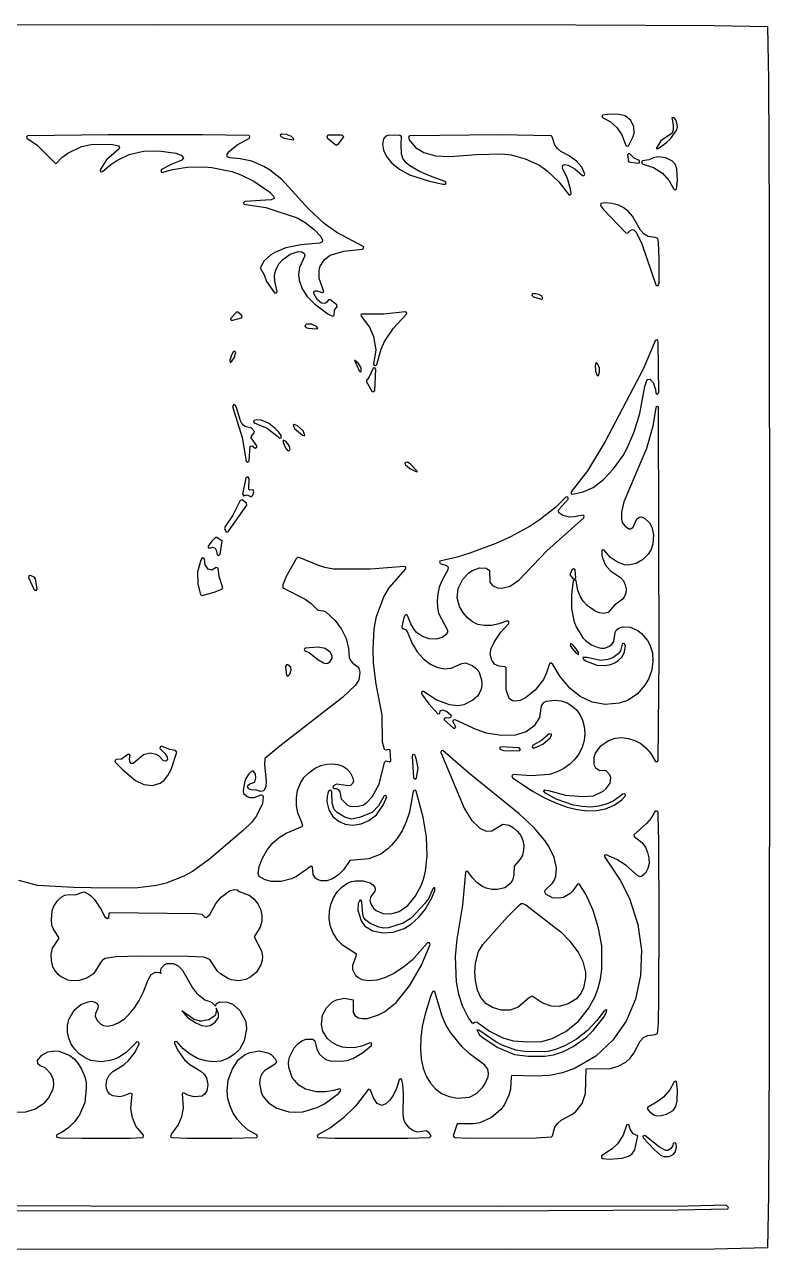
# Model space of a CAD drawing. Header units: millimetres. Extents: x 0 to 300, y 0 to 300.
# Drawn here: x 117.6 to 300, y 0.1 to 300 of the extents above; entities that cross this region are included whole.
import ezdxf

# ---------------------------------------------------------------- set-up
doc = ezdxf.new("R2010")
doc.units = ezdxf.units.MM
doc.layers.add('CUT', color=7, linetype='CONTINUOUS')

msp = doc.modelspace()

# ---------------------------------------------------------------- linework, layer by layer
at = {"layer": 'CUT'}
for points in [[(300, 149.9701), (299.9094, 47.4024), (299.7886, 13.5555), (299.546, 0.4387), (286.4143, 0.1812), (235.806, 0.0689), (13.5815, 0.1812), (0.6087, 0.3622), (0.3941, 0.5768), (0.0906, 47.4011), (0, 149.9695), (0.0906, 252.5372), (0.2114, 286.3841), (0.454, 299.5009), (13.5857, 299.7585), (47.4313, 299.8792), (149.9997, 299.9698), (252.5674, 299.8792), (286.4143, 299.7585), (299.5311, 299.5158), (299.7886, 286.3841), (299.9094, 252.5386)], [(258.9418, 277.4678), (259.0808, 277.1664), (261.059, 276.1536), (262.6119, 274.7305), (263.8093, 272.9749), (264.8498, 270.3489), (265.1248, 270.1691), (265.4395, 270.2638), (266.6519, 272.5185), (266.8858, 273.3576), (266.7955, 274.9435), (266.0187, 276.468), (264.6601, 277.5752), (263.1571, 277.9593), (261.1069, 278.0519), (259.1162, 277.7894)], [(272.7067, 269.5967), (274.79, 271.1064), (275.726, 272.0122), (277.3263, 274.1861), (277.4471, 274.8806), (277.3263, 275.8166), (277.0545, 276.6318), (276.6318, 277.0847), (276.2695, 277.2055), (276.0581, 277.0847), (276.4507, 275.3939), (276.4205, 274.1861), (276.1487, 273.3709), (273.3709, 271.4687), (272.284, 269.6269)], [(136.6871, 263.9411), (138.7131, 265.7022), (140.1508, 266.6843), (143.24, 268.127), (146.7, 268.9308), (150.4755, 269.0505), (154.6329, 268.4648), (155.9585, 267.9685), (156.5469, 267.3372), (156.0777, 266.7253), (153.697, 265.8068), (151.1271, 264.4548), (150.9473, 264.0634), (151.2018, 263.7566), (153.8044, 264.4602), (157.4279, 265.0036), (161.4058, 265.0962), (163.4156, 264.9451), (168.3824, 263.9416), (170.5359, 263.1414), (173.7539, 261.5914), (177.688, 258.8984), (178.6534, 257.8357), (178.6961, 257.3488), (177.9658, 257.0678), (171.5279, 256.617), (171.2083, 256.3368), (171.318, 255.9455), (176.6561, 255.1551), (184.3708, 252.6443), (186.2932, 251.5007), (188.5035, 249.8055), (190.1007, 248.0901), (190.5466, 247.1849), (190.4501, 246.7362), (189.8432, 246.4761), (185.2812, 246.0473), (181.5982, 245.2752), (179.0146, 244.2395), (177.9105, 243.565), (176.2532, 242.0788), (175.3137, 240.395), (176.2865, 238.6544), (176.868, 237.0803), (178.7759, 234.3022), (179.3283, 234.2534), (179.4626, 234.5983), (178.8413, 237.1227), (178.8363, 238.5283), (179.1265, 239.8816), (179.9481, 241.4647), (180.7648, 242.3814), (182.6308, 243.7544), (184.5519, 244.3776), (185.4545, 244.2983), (186.0745, 243.868), (186.2567, 243.3161), (184.9043, 240.519), (184.6908, 238.7951), (184.8724, 237.3761), (185.56, 235.2713), (186.7711, 233.3603), (188.5512, 231.5542), (191.8822, 229.1569), (192.9683, 228.5667), (193.4089, 228.734), (193.4585, 230.0089), (194.1719, 230.9272), (194.0912, 231.3588), (192.336, 232.6754), (192.0494, 232.5935), (191.6295, 231.9745), (191.1047, 231.641), (190.3065, 231.7273), (189.2578, 232.6144), (188.4202, 234.078), (188.4641, 234.4914), (188.7891, 234.7474), (189.2234, 234.7726), (190.4573, 234.3298), (190.8542, 234.6133), (189.7666, 237.7606), (189.706, 239.7986), (189.9618, 240.7756), (191.0629, 242.4766), (192.4066, 243.524), (195.8016, 244.5018), (200.3724, 244.997), (200.6291, 245.2021), (200.6375, 245.5305), (194.0396, 249.0336), (190.9596, 251.2286), (187.0809, 254.8341), (180.5659, 262.0135), (177.5562, 264.3996), (176.1544, 265.2217), (173.2236, 266.4738), (170.3779, 267.1194), (167.8827, 267.3048), (167.2051, 267.5553), (167.2242, 268.2464), (167.7685, 268.9713), (169.6726, 270.5035), (172.647, 272.1294), (172.7939, 272.4593), (172.6065, 272.7681), (161.1722, 272.9499), (138.1353, 272.9499), (118.3562, 272.7506), (118.1054, 272.4797), (118.1933, 272.1212), (120.7069, 270.4119), (125.1573, 265.9067), (125.4551, 265.9838), (126.7529, 267.4196), (128.1657, 268.4669), (131.533, 270.093), (134.3548, 270.6519), (139.1407, 270.5913), (140.5843, 270.2473), (140.847, 269.869), (140.7082, 269.4163), (137.6225, 266.8543), (136.091, 264.398), (136.2956, 263.8946)], [(183.4243, 271.7103), (183.5149, 271.9518), (182.9412, 272.5255), (181.7334, 273.0388), (180.5257, 273.1294), (180.1634, 272.8878), (180.3747, 272.5255), (181.0994, 272.1632)], [(250.5684, 262.2496), (249.3531, 264.8087), (249.4119, 265.4964), (249.8287, 265.6699), (250.6708, 265.5263), (252.3449, 264.6207), (254.2229, 263.0275), (254.5959, 263.0264), (254.7939, 263.3009), (254.0358, 265.0218), (252.7117, 266.5291), (250.9717, 267.8025), (248.8685, 268.9024), (248.0529, 269.59), (247.4765, 270.4372), (246.7864, 272.4746), (246.5109, 272.681), (233.9055, 272.9499), (211.8362, 272.6887), (211.6131, 272.3498), (211.7871, 271.7106), (213.2874, 269.8652), (215.355, 268.6047), (218.1901, 267.8457), (221.809, 267.6331), (228.1677, 268.176), (234.4572, 268.2665), (236.7378, 268.0488), (240.2063, 267.0738), (243.7198, 265.4991), (245.55, 264.1686), (248.4114, 261.4576), (250.9739, 258.1807), (251.4237, 258.487), (251.273, 259.6911)], [(193.886, 270.4384), (194.5298, 270.8281), (195.7367, 272.4344), (195.3823, 272.8685), (191.8812, 272.8549), (191.644, 272.5789), (191.714, 272.2564)], [(214.2645, 263.967), (211.9481, 265.3356), (211.0695, 266.0829), (210.2274, 267.1839), (209.9116, 268.3087), (209.7849, 270.5593), (209.9196, 272.5285), (209.453, 272.833), (206.756, 272.864), (206.0362, 272.6574), (205.5, 271.9974), (205.2244, 270.6833), (205.456, 269.2077), (206.2048, 267.6764), (207.4422, 266.1376), (209.4266, 264.5414), (211.8723, 263.202), (216.7085, 261.5904), (220.0066, 260.864), (220.6621, 260.8955), (220.7965, 261.2324), (220.5951, 261.534), (217.3696, 262.6407)], [(265.4661, 268.3492), (265.213, 268.0441), (265.461, 266.338), (267.8274, 265.9997), (268.1349, 266.1187), (268.1281, 266.6649), (266.8542, 267.2485), (265.8259, 268.298)], [(268.8384, 265.8489), (271.6124, 264.9427), (273.7866, 263.5535), (275.4622, 261.6726), (276.6121, 259.6447), (276.9177, 259.5076), (277.2167, 259.6585), (277.4484, 261.8938), (277.3349, 264.6326), (276.9323, 265.7441), (276.2468, 266.5172), (274.6309, 267.3353), (272.6762, 267.5452), (271.603, 267.3548), (270.5073, 266.8012), (268.9403, 266.5701), (268.6804, 266.3696)], [(272.0241, 247.8256), (270.2692, 248.0768), (269.2939, 248.6482), (268.442, 249.6064), (266.4348, 253.0515), (265.3684, 254.234), (264.1825, 255.1783), (262.9985, 255.7711), (261.4208, 256.1625), (259.8322, 256.3132), (258.7266, 256.1829), (258.5947, 255.6371), (259.3319, 254.6753), (264.8258, 248.9553), (265.2665, 248.9135), (265.7983, 249.4827), (266.3707, 249.7556), (266.7633, 249.6863), (267.3799, 249.1288), (268.7696, 246.2616), (272.1921, 236.2575), (272.4465, 236.0464), (272.7716, 236.107), (272.9499, 236.6467), (272.9801, 242.5366), (272.861, 246.6341), (272.6594, 247.5668)], [(244.1737, 232.7304), (244.5059, 232.9719), (244.2341, 233.4248), (243.4793, 233.8475), (242.7546, 234.0589), (241.8488, 233.9985), (241.7884, 233.6664), (242.2112, 233.2739)], [(170.7028, 228.1972), (170.9124, 228.6212), (169.8556, 229.5667), (169.5401, 229.6344), (168.01, 228.0267), (168.1668, 227.6212), (168.6285, 227.5881)], [(200.2134, 229.0915), (199.9657, 228.8622), (199.9902, 228.5256), (202.0459, 225.8738), (203.0135, 223.6269), (203.5919, 220.3079), (203.0677, 216.8248), (203.2278, 216.5312), (203.5565, 216.4699), (203.8256, 216.7218), (204.9014, 220.4994), (205.7442, 222.3402), (207.9479, 225.6306), (211.0503, 228.9503), (211.1847, 229.3862), (210.8076, 229.6622), (205.5323, 229.0787)], [(189.4328, 225.6047), (189.1007, 226.0576), (187.8929, 226.6313), (186.5946, 226.6011), (186.2323, 226.2388), (186.504, 225.7859), (187.0475, 225.6047), (189.1309, 225.4839)], [(264.1406, 194.476), (265.1285, 196.2442), (266.8585, 200.2115), (268.2126, 204.72), (269.4556, 211.3212), (270.0448, 213.05), (270.7036, 213.1623), (271.5184, 212.3212), (272.0627, 210.627), (272.1563, 209.7025), (272.5921, 209.4626), (272.9082, 209.8468), (272.7684, 222.1013), (272.6965, 222.5762), (272.3806, 222.7633), (271.9992, 222.5145), (269.057, 215.6022), (259.7846, 197.9035), (255.462, 190.6789), (251.3989, 185.5825), (251.4652, 185.0653), (251.785, 184.9769), (254.4063, 185.5977), (256.8164, 186.6433), (259.3226, 188.5435), (261.7873, 191.1869)], [(168.3879, 217.5128), (168.9012, 218.3582), (169.2937, 219.6566), (169.0823, 219.9887), (168.7804, 219.9283), (168.2369, 219.0527), (167.8444, 217.8148), (167.935, 217.2411)], [(198.3701, 217.7544), (199.4873, 215.1577), (199.7892, 214.9162), (200.0307, 215.0068), (200.0005, 215.9428), (199.3363, 216.9995)], [(203.386, 215.9303), (202.9653, 215.8139), (201.9708, 213.6773), (201.238, 212.6894), (202.66, 210.1785), (202.9141, 210.0166), (203.365, 210.3415), (203.6464, 215.6215)], [(258.3949, 214.8558), (258.3345, 215.8522), (258.0024, 216.8184), (257.5495, 217.2109), (257.3079, 216.5164), (257.3985, 215.1275), (257.791, 214.0708), (258.1534, 214.0406)], [(169.1877, 206.8084), (168.8145, 206.9368), (168.5084, 206.4872), (170.8539, 198.8209), (171.8656, 193.0904), (172.2585, 192.8545), (172.6039, 193.1556), (172.8468, 196.753), (173.3031, 196.7802), (174.0433, 196.2117), (174.4918, 196.4703), (174.4538, 196.7972), (173.1013, 198.7415), (173.1847, 199.2223), (173.847, 199.9746), (173.9079, 200.3048), (173.165, 201.132), (171.5579, 201.5507), (170.9084, 202.1082), (170.4788, 202.9696), (169.5056, 206.1979)], [(229.5581, 138.3907), (229.3681, 137.2297), (228.9109, 136.1573), (228.4938, 135.5332), (227.3759, 134.5359), (225.1514, 133.4151), (223.6751, 133.1539), (221.6348, 133.4086), (218.3746, 134.6609), (215.2852, 136.6478), (214.9553, 136.6547), (214.7507, 136.4416), (214.7906, 136.0799), (216.5827, 133.6544), (218.7539, 131.244), (219.2553, 131.251), (219.3871, 131.932), (219.8979, 132.2124), (221.0213, 131.7682), (221.9614, 130.9305), (222.0692, 130.5991), (221.9242, 130.2961), (221.4501, 130.135), (220.5454, 130.2536), (220.2818, 129.805), (222.6423, 127.6905), (222.9764, 127.7037), (223.1829, 128.009), (222.4979, 129.3261), (222.675, 129.733), (222.9462, 129.8266), (228.121, 127.4321), (230.6194, 126.5891), (234.3592, 125.9956), (237.8637, 126.028), (240.4045, 126.913), (242.6203, 128.4867), (243.7511, 130.3494), (244.1638, 133.1767), (244.7357, 133.9793), (245.275, 134.2826), (247.444, 134.5688), (249.0208, 134.4043), (250.4201, 133.9302), (251.6345, 133.2), (252.7442, 132.2087), (253.5936, 131.0234), (254.244, 129.6298), (254.646, 128.0835), (254.7696, 126.4156), (254.5847, 124.6582), (254.1221, 123.0235), (253.3811, 121.4802), (252.3624, 120.0909), (251.0771, 118.8724), (249.6026, 117.8327), (247.9686, 116.9865), (246.1246, 116.3809), (241.5863, 116.0038), (237.2099, 116.317), (236.8745, 116.0061), (237.0755, 115.573), (242.0975, 112.2331), (245.037, 110.5972), (247.8329, 109.3063), (250.4368, 108.389), (252.9416, 107.7611), (255.4111, 107.4868), (257.6791, 107.5468), (259.8326, 107.9292), (261.9352, 108.812), (263.8632, 110.1735), (264.6813, 111.0779), (264.6998, 111.3714), (264.4736, 111.6096), (264.1134, 111.5705), (261.7109, 109.8181), (260.0023, 109.0707), (258.1328, 108.6061), (256.221, 108.397), (254.1204, 108.4906), (251.9865, 108.8588), (247.7604, 110.3077), (245.1565, 111.7739), (244.6894, 112.3589), (245.004, 112.5876), (245.8592, 112.4666), (250.0456, 111.2862), (254.3953, 110.9581), (256.9147, 111.1101), (259.2382, 112.2796), (260.018, 112.9435), (260.9545, 114.2326), (261.1375, 115.6179), (260.8886, 116.2829), (259.9703, 117.226), (259.5791, 117.3624), (258.336, 117.2505), (257.5143, 117.8846), (257.0988, 118.7612), (257.0738, 120.6069), (257.4351, 121.6135), (258.7171, 123.3825), (260.5765, 124.6935), (262.1863, 125.2345), (263.8639, 125.388), (265.4433, 125.2044), (267.0498, 124.6954), (268.475, 123.9057), (269.8324, 122.8256), (270.9747, 121.4983), (272.1158, 119.5597), (272.4701, 119.476), (272.7497, 119.758), (272.9801, 144.9888), (272.8353, 206.3296), (272.4614, 206.4656), (272.1632, 206.2023), (271.4285, 201.6322), (269.8588, 196.199), (264.335, 183.0963), (263.7665, 180.613), (263.7674, 178.8768), (263.9529, 178.0186), (264.6978, 177.116), (265.5911, 176.4915), (266.0065, 176.4991), (266.604, 176.8973), (267.5514, 178.9521), (268.1436, 179.366), (268.5688, 179.3986), (269.3697, 179.1064), (270.596, 177.9812), (271.1593, 176.923), (271.5565, 175.0228), (271.467, 172.8426), (271.0237, 171.4682), (270.2931, 170.2668), (268.8621, 168.874), (267.3324, 168.0359), (265.3624, 167.5754), (264.5089, 167.6788), (262.7746, 168.3659), (261.0831, 169.4788), (259.5381, 171.3), (259.2162, 171.3619), (258.9792, 171.1889), (258.963, 169.9925), (259.1641, 169.1357), (259.8713, 167.5657), (261.0282, 166.236), (263.483, 164.5608), (264.2189, 163.7666), (264.6914, 162.8106), (264.913, 161.832), (264.8365, 160.8139), (264.4904, 159.9436), (263.9124, 159.1809), (262.0457, 157.8531), (260.456, 156.0051), (259.4486, 155.7994), (258.3732, 155.936), (257.3421, 156.3172), (255.3653, 157.7459), (254.4856, 158.6881), (253.7594, 159.8304), (253.0852, 161.4078), (252.6466, 163.7525), (252.3634, 163.9946), (251.9088, 163.7222), (251.4776, 160.4767), (251.4815, 157.0972), (252.1278, 153.9822), (252.6907, 152.5223), (254.292, 149.8372), (254.9091, 149.1683), (256.3948, 148.112), (258.0786, 147.4084), (258.8651, 147.2851), (259.6201, 147.2883), (260.6487, 147.7212), (261.438, 148.3299), (261.8828, 148.9385), (262.2115, 151.0934), (262.5026, 151.7388), (263.1083, 152.213), (264.0358, 152.4743), (265.9018, 152.4075), (267.7866, 151.5775), (268.6966, 150.8945), (270.1205, 149.1985), (270.7027, 148.1305), (271.3155, 146.1525), (271.4667, 144.0692), (271.1942, 141.9442), (270.4575, 139.8718), (269.5111, 138.1876), (267.5761, 136.0315), (265.2065, 134.4819), (263.187, 133.7885), (259.7615, 133.4858), (256.5529, 134.0496), (253.6164, 135.4316), (251.1313, 137.4928), (248.6293, 140.4187), (246.9435, 143.3236), (246.4922, 143.6792), (246.1488, 143.4621), (245.4021, 141.216), (244.6444, 139.6392), (242.6432, 136.9725), (240.2369, 135.1013), (238.9189, 134.5141), (237.6695, 134.2721), (237.0956, 134.3581), (236.238, 135.0016), (235.5455, 137.0588), (235.5563, 142.5017), (235.2605, 142.7157), (233.8346, 142.8809), (232.7355, 143.3272), (231.9919, 144.3368), (231.6149, 145.7867), (231.8601, 147.2337), (232.5543, 148.7555), (234.2519, 151.1807), (236.14, 153.3393), (236.1645, 153.7335), (235.7567, 153.9419), (233.828, 153.2144), (231.9533, 152.8701), (230.1301, 152.8121), (228.5864, 153.093), (227.2488, 153.7661), (225.9909, 154.8128), (224.8847, 156.1065), (224.0745, 157.5199), (223.5566, 159.6223), (223.78, 161.8555), (224.9057, 164.1686), (226.3985, 165.6971), (227.2485, 166.2884), (228.9717, 166.9536), (230.6389, 166.8901), (231.423, 166.3004), (231.5335, 163.4689), (232.163, 162.6398), (233.3875, 162.0786), (234.4215, 161.957), (236.4976, 162.4304), (238.6927, 164.0485), (245.4494, 171.0771), (254.5497, 179.2114), (254.6458, 179.604), (254.3418, 179.8704), (252.2154, 179.4139), (251.0406, 179.381), (249.4294, 179.7804), (248.3875, 180.4264), (248.3128, 180.9997), (248.5205, 181.3549), (250.7234, 183.7473), (250.73, 184.0797), (250.4776, 184.296), (250.1201, 184.2152), (247.5661, 181.7511), (243.5769, 178.6082), (241.3734, 177.1398), (236.6082, 174.5159), (232.9569, 172.9024), (226.6341, 170.5128), (223.5283, 169.5478), (219.255, 168.6244), (219.165, 168.3386), (219.3355, 168.0504), (220.9338, 167.4991), (221.3138, 167.1119), (221.1988, 166.4744), (219.7327, 163.7831), (219.1373, 162.2116), (218.7757, 160.5827), (218.6588, 158.88), (218.7163, 157.2286), (218.9909, 155.8335), (221.1539, 151.7274), (221.1858, 151.2389), (220.742, 150.5218), (219.8136, 149.9214), (218.3244, 149.5183), (216.6617, 149.5891), (215.0111, 150.1573), (213.5935, 151.1176), (212.9113, 151.9815), (212.1868, 153.2395), (211.3977, 155.2707), (211.137, 155.4773), (210.7561, 155.355), (210.5036, 154.8128), (210.0111, 152.5147), (210.1059, 152.1007), (210.8646, 151.8353), (211.2801, 151.3334), (212.4775, 148.4064), (213.7273, 146.4125), (215.1829, 144.7496), (216.8107, 143.4774), (218.5498, 142.6234), (220.3319, 142.2439), (222.0145, 142.3653), (224.6984, 143.528), (225.5671, 143.6559), (227.2288, 143.0799), (228.0758, 142.42), (228.7876, 141.5363), (229.5189, 139.5252)], [(178.9858, 201.0875), (177.3252, 202.3556), (175.5136, 203.0803), (174.4568, 203.2011), (173.7623, 203.0199), (173.6416, 202.6878), (173.7925, 202.4462), (177.0232, 201.1177), (180.1332, 198.672), (180.4653, 198.7928), (180.4351, 199.3363), (179.8916, 200.1515)], [(186.0511, 199.2457), (186.2021, 199.3967), (185.8398, 200.4535), (184.4509, 201.6914), (183.6054, 202.0235), (183.3639, 201.8726), (183.7262, 201.0875), (185.6586, 199.3967)], [(182.6091, 196.0452), (182.3977, 196.8), (181.6127, 197.887), (180.9182, 198.2191), (180.9182, 197.6455), (181.4919, 196.3169), (182.0052, 195.6527), (182.3675, 195.6225)], [(210.7193, 192.6937), (210.7797, 192.2408), (211.927, 191.3048), (213.3763, 190.55), (213.799, 190.55), (212.0176, 192.3918), (211.3231, 192.7843)], [(173.7675, 185.5219), (173.587, 186.0545), (172.7179, 185.9634), (172.542, 186.0928), (172.5558, 188.8634), (172.2872, 189.2007), (171.7979, 188.9517), (170.9719, 184.9475), (171.2628, 184.5772), (172.1241, 184.84), (173.0728, 184.3524), (173.4907, 184.7501)], [(168.6332, 179.8831), (166.6941, 177.0891), (166.5813, 176.5192), (166.9509, 175.7968), (167.2679, 175.713), (167.5694, 175.9292), (172.0156, 182.2759), (171.9014, 182.8055), (170.9198, 183.5847), (170.4224, 183.4379)], [(164.2387, 171.8057), (164.6002, 171.0848), (164.7187, 170.1621), (165.2042, 169.9627), (165.4669, 170.3108), (165.9894, 173.5003), (164.6815, 174.3415), (164.3802, 174.3648), (163.4305, 173.4919), (162.5495, 172.2482), (162.5902, 171.9198), (162.8315, 171.7481), (163.5961, 172.0095)], [(160.6502, 160.3345), (161.0512, 160.2023), (163.9901, 161.0043), (165.8988, 161.7341), (166.1294, 162.0677), (165.284, 164.8146), (164.9879, 166.8822), (164.5521, 167.0294), (163.4283, 166.3985), (162.5466, 166.6359), (161.801, 167.6863), (161.6175, 169.0867), (161.2888, 169.3625), (160.9758, 169.2578), (160.7573, 168.8387), (159.9595, 166.0131), (159.9927, 163.0546)], [(118.6685, 164.9798), (118.5981, 164.5835), (119.9562, 161.5738), (120.415, 161.3864), (120.6886, 161.7629), (120.2426, 164.265), (119.9832, 164.6971), (119.0887, 165.0914)], [(252.3814, 166.4277), (252.0289, 166.7283), (251.6724, 166.5472), (251.1392, 165.249), (251.8916, 164.2675), (252.311, 164.1699), (252.5639, 164.5184)], [(187.3206, 146.2456), (189.4213, 144.5038), (190.8324, 143.6966), (191.4471, 143.5441), (191.8294, 143.651), (192.4012, 144.0559), (192.8903, 144.806), (192.9035, 145.3786), (192.4247, 146.2815), (191.1841, 147.2225), (189.4949, 147.556), (186.3023, 147.2788), (186.0634, 146.9949), (186.1994, 146.6139)], [(253.2016, 146.2258), (252.6279, 147.1014), (251.7523, 148.1582), (251.239, 148.4601), (251.2088, 147.977), (251.6617, 147.2222), (252.6581, 146.0446), (253.2318, 145.7729)], [(254.3188, 145.0181), (254.4396, 144.5652), (254.9227, 144.2028), (257.7307, 143.0857), (259.7234, 143.0555), (261.0821, 143.297), (262.1691, 143.7197), (262.9541, 144.2632), (263.8901, 145.1992), (264.5242, 146.3768), (264.7356, 147.7959), (264.494, 148.3695), (264.1921, 148.4601), (263.9505, 148.279), (263.5278, 146.6183), (262.9843, 145.8937), (261.6558, 144.9577), (260.4481, 144.4746), (258.6063, 144.2632), (255.3152, 145.0181)], [(181.7032, 140.6098), (182.0958, 140.3984), (182.5185, 140.9419), (182.8506, 141.9685), (182.76, 142.663), (182.0958, 143.2064), (181.7334, 143.1763), (181.4919, 142.7837)], [(244.1346, 124.7015), (241.973, 123.483), (241.8766, 123.0259), (242.2883, 122.8051), (244.5218, 123.8065), (246.3013, 125.3139), (246.642, 125.8686), (246.6141, 126.2024), (246.0782, 126.3406)], [(151.976, 121.476), (152.5291, 120.5803), (152.583, 119.9194), (152.2027, 119.6056), (151.6203, 119.7026), (150.4514, 120.9242), (149.842, 121.2917), (148.3584, 121.5551), (146.7064, 121.1329), (144.2222, 119.0237), (143.7087, 119.08), (143.3559, 119.5518), (143.2699, 120.1575), (143.4927, 120.9909), (143.2109, 121.3165), (142.8843, 121.2613), (141.3079, 120.0896), (140.002, 119.9916), (139.6874, 119.7051), (139.8356, 119.2761), (141.6311, 117.4816), (144.7325, 114.8863), (146.8015, 113.888), (148.8948, 113.6769), (150.8346, 114.2432), (151.7801, 114.9434), (152.6767, 116.0965), (153.4681, 117.585), (154.8495, 121.8173), (154.5709, 122.2116), (153.2047, 122.4833), (151.0459, 123.2705), (150.7697, 123.0803), (150.7593, 122.7108)], [(234.8758, 122.2536), (238.6719, 122.1436), (239.0432, 122.4758), (238.709, 122.9189), (234.2445, 123.1322), (233.9617, 122.8963), (234.0019, 122.5302)], [(212.4949, 120.858), (212.8362, 115.5141), (213.1867, 115.2544), (213.5584, 115.4829), (214.012, 117.978), (213.393, 120.633), (213.1922, 121.1106), (212.8998, 121.2616), (212.5961, 121.1346)], [(238.9082, 95.5891), (237.4917, 93.9258), (237.438, 91.861), (237.1743, 90.6642), (236.6605, 89.7148), (235.213, 88.6287), (233.411, 88.1954), (232.0155, 88.2314), (230.6484, 88.5171), (229.5644, 89.0287), (228.3771, 89.9255), (227.2748, 91.0317), (226.1473, 92.613), (225.7799, 92.681), (225.5359, 92.4456), (224.8166, 84.3352), (223.4263, 76.0512), (223.037, 71.8027), (223.3089, 65.501), (223.8419, 62.598), (224.7679, 59.8427), (226.2781, 56.7311), (227.1089, 55.5271), (227.4319, 55.4462), (227.933, 55.7861), (228.4151, 55.742), (231.411, 53.5474), (234.6914, 51.8809), (237.2144, 51.1461), (240.7459, 50.8729), (244.2551, 51.0255), (246.8125, 51.6865), (250.1679, 53.4236), (253.248, 55.9599), (255.6906, 59.0345), (257.2016, 61.8788), (258.048, 64.0867), (258.5786, 66.2395), (258.9113, 68.7176), (258.9114, 74.394), (258.1639, 78.7408), (256.8071, 83.0538), (255.0046, 87.0473), (253.3953, 89.63), (252.9808, 89.5041), (251.8839, 87.88), (251.1913, 87.1871), (249.5245, 86.2743), (248.6092, 86.0514), (246.8351, 86.1738), (245.1935, 87.0297), (244.9631, 87.5855), (245.0864, 88.0077), (246.8451, 89.7762), (247.3506, 90.588), (247.6896, 91.4917), (247.8288, 93.5162), (247.2568, 96.0279), (245.964, 98.7593), (245.0119, 100.2205), (242.3809, 103.3068), (238.698, 106.7499), (226.2599, 116.7431), (219.9978, 122.2265), (219.5745, 122.1369), (219.4953, 121.7115), (225.2505, 108.1514), (227.0164, 105.1924), (229.1088, 103.2127), (230.6491, 102.5009), (232.0191, 102.5747), (234.7233, 104.1852), (236.2475, 103.9854), (237.3367, 103.3201), (238.3288, 102.4261), (239.0833, 101.3996), (239.6032, 100.2112), (239.8231, 99.0194), (239.7916, 97.798), (239.503, 96.6215)], [(192.0732, 107.6796), (193.0837, 106.0452), (194.4614, 104.8975), (196.1171, 104.2191), (197.9934, 103.9887), (200.0244, 104.2716), (201.9152, 105.1054), (203.7342, 106.4826), (205.5087, 109.0436), (206.2764, 110.867), (206.0383, 111.2254), (205.6154, 111.1457), (204.2596, 108.7127), (202.7297, 107.0928), (199.5919, 105.842), (197.6196, 105.4385), (195.9948, 105.9505), (194.1498, 107.0697), (193.3974, 107.8209), (192.9381, 109.3675), (192.8148, 112.185), (192.5529, 112.4888), (192.1907, 112.4253), (191.9692, 112.0753), (191.6919, 110.9692), (191.6376, 109.6543)], [(265.89, 46.8927), (266.7654, 48.0946), (268.3228, 51.0611), (269.1796, 51.9621), (270.2103, 52.4875), (272.0024, 52.7068), (272.5848, 52.9648), (272.7992, 55.3928), (272.9196, 61.7445), (273.0102, 80.9183), (272.9196, 99.9694), (272.7684, 106.2178), (272.7083, 107.1387), (272.5245, 107.4104), (272.0415, 107.345), (270.984, 105.6274), (269.8763, 104.331), (266.7947, 101.5523), (266.8971, 101.2057), (268.7245, 99.7179), (269.5966, 98.5341), (270.1578, 97.257), (270.4633, 95.9189), (270.4991, 94.5742), (270.2124, 93.3059), (269.6396, 92.23), (268.7454, 91.4538), (268.2746, 91.3072), (267.7641, 91.5192), (264.921, 94.1173), (262.6258, 95.5204), (260.0036, 96.6824), (259.6762, 96.6307), (259.5127, 96.3833), (263.4031, 90.4798), (265.7381, 85.9938), (267.7778, 79.6357), (268.6859, 73.3471), (268.4456, 67.1525), (267.1767, 61.346), (264.8719, 55.94), (261.6328, 51.2811), (257.4895, 47.4076), (252.4203, 44.4847), (249.2865, 43.3315), (246.1473, 42.6939), (242.5254, 42.4826), (236.938, 42.6379), (236.7531, 42.3585), (236.5632, 39.3001), (236.2106, 37.8599), (235.0301, 35.4092), (234.1347, 34.259), (231.9171, 32.4189), (229.0583, 31.0516), (227.4626, 30.8282), (223.5388, 30.8621), (222.562, 27.8672), (222.8977, 27.5166), (226.2209, 27.3218), (242.894, 27.3821), (246.6209, 27.6445), (246.8488, 27.9198), (247.4452, 30.012), (248.0501, 30.953), (248.9805, 31.6959), (251.5788, 33.118), (252.5843, 33.8636), (254.1325, 35.788), (254.9599, 38.2573), (255.0735, 44.286), (261.0477, 44.4122), (262.9791, 44.9167), (264.8075, 45.9321)], [(125.6237, 85.4288), (126.5347, 86.3078), (127.4962, 86.8209), (128.5072, 86.9832), (129.9788, 86.9183), (132.1501, 87.6156), (132.7719, 87.4097), (133.7828, 86.7429), (134.7433, 85.7775), (136.4681, 83.1752), (137.1584, 81.5678), (137.8634, 81.0963), (138.2571, 81.3218), (138.3213, 82.4074), (138.5377, 82.576), (159.4878, 82.3345), (161.0404, 82.167), (161.7573, 81.4299), (162.0767, 81.3663), (162.9596, 82.0954), (164.4023, 84.7671), (165.7166, 86.3315), (167.8181, 87.9154), (169.0056, 88.2223), (169.6195, 88.1438), (170.1473, 87.7153), (172.5604, 86.8095), (173.7321, 85.9197), (174.6942, 84.7121), (175.3482, 83.3726), (175.6905, 81.9138), (175.6586, 80.4237), (175.2483, 79.0128), (173.8248, 76.5994), (175.6154, 73.2112), (175.8727, 71.7973), (175.7511, 70.8602), (175.4259, 69.7951), (174.3922, 67.9649), (172.9878, 66.8037), (171.811, 66.2102), (170.0482, 65.824), (168.2019, 66.1265), (167.2506, 66.4875), (165.5859, 67.5468), (164.8689, 68.2279), (162.9571, 71.0605), (161.4952, 71.6151), (157.632, 71.8306), (145.6211, 71.8607), (139.9396, 71.7407), (137.3335, 71.3353), (136.7131, 70.9431), (136.3057, 70.4104), (134.548, 67.6165), (132.8687, 66.4861), (130.9559, 65.9426), (129.113, 65.882), (128.2335, 66.0349), (126.5891, 66.8343), (125.8981, 67.3432), (124.9267, 68.5265), (124.5562, 69.266), (124.1608, 70.8475), (124.1285, 72.4082), (124.437, 73.8538), (126.1043, 76.2716), (124.5891, 78.6486), (124.251, 79.4846), (124.1564, 80.8411), (124.3425, 82.9858), (124.7537, 84.1239)], [(205.5864, 78.713), (204.3786, 78.9545), (202.2349, 79.8905), (201.1479, 80.6756), (200.695, 81.2492), (200.3931, 82.0947), (200.1515, 85.1442), (199.9402, 85.5971), (199.6684, 85.5669), (199.2759, 84.7517), (199.2155, 83.1816), (200.0005, 80.5548), (200.9366, 79.2565), (202.8991, 78.0789), (205.2844, 77.5656), (207.8811, 77.777), (210.5079, 78.6828), (212.3497, 79.8301), (214.1311, 81.4606), (215.7012, 83.3326), (217.3317, 86.201), (218.0563, 87.922), (218.0865, 88.6467), (217.8449, 88.6467), (217.5732, 88.3447), (216.5466, 86.05), (215.6408, 84.7517), (212.2591, 81.2191), (210.3268, 79.9207), (206.7337, 78.8338)], [(248.9484, 77.7342), (251.1003, 75.5234), (253.203, 72.7173), (254.2941, 70.5965), (254.9472, 67.9451), (254.9482, 66.5682), (254.4631, 64.1132), (253.8814, 62.9446), (252.7041, 61.4344), (250.7414, 60.2202), (248.4993, 59.5416), (246.5047, 59.6635), (244.3336, 60.4796), (241.9224, 62.1251), (241.2154, 61.7467), (238.4424, 59.4026), (236.4795, 58.6764), (234.3313, 58.6383), (232.1782, 59.3117), (230.5323, 60.3302), (229.3061, 61.7332), (228.4899, 63.5675), (227.996, 65.9282), (227.8712, 68.0403), (228.0526, 70.1856), (228.7855, 73.007), (229.825, 74.7148), (235.8432, 81.4883), (238.5522, 84.1947), (239.229, 84.746), (239.6099, 84.8081), (240.3574, 84.4863)], [(228.2239, 38.2944), (229.7073, 39.6924), (230.2996, 40.5422), (231.0742, 42.3209), (231.1874, 43.1639), (231.0189, 44.2044), (230.2853, 45.1749), (226.4494, 48.0765), (224.7441, 49.6578), (221.9378, 53.1294), (220.7594, 55.0852), (219.8178, 57.155), (218.0696, 63.1095), (217.7933, 63.286), (217.4535, 63.1624), (216.9868, 61.9788), (215.604, 57.4703), (214.9704, 54.6603), (214.6144, 51.8721), (214.5231, 49.2122), (214.7294, 46.763), (215.2186, 44.4753), (215.953, 42.5113), (216.96, 40.7945), (218.2305, 39.3759), (219.7074, 38.2537), (221.5364, 37.4961), (223.5689, 37.1087), (226.5054, 37.3987)], [(162.9888, 56.4445), (162.8937, 56.3944), (162.7945, 56.3531), (162.6921, 56.3207), (162.5871, 56.2977), (160.8917, 56.0047), (160.7672, 55.9898), (160.6418, 55.988), (160.5169, 55.9993), (160.3938, 56.0236), (159.2606, 56.3095), (159.1521, 56.3424), (159.0473, 56.3854), (158.947, 56.438), (158.852, 56.4999), (156.0932, 58.4903), (157.5245, 56.9052), (159.4974, 55.5412), (160.9836, 54.9243), (162.247, 54.7707), (163.2373, 55.0048), (164.2396, 55.7502), (165.0639, 56.898), (165.0814, 57.8285), (164.5491, 59.1696), (164.5645, 59.0527), (164.5683, 58.9331), (164.5602, 58.8137), (164.4602, 57.9701), (164.4391, 57.8469), (164.4052, 57.7266), (164.359, 57.6104), (164.301, 57.4997), (164.2317, 57.3956), (164.1521, 57.2993), (164.0628, 57.2118), (163.9649, 57.134), (163.079, 56.5029)], [(245.7136, 48.5798), (240.4599, 48.459), (237.8633, 48.8515), (234.5722, 50.0895), (233.0021, 50.8745), (228.8052, 53.8033), (228.3221, 53.8335), (229.0166, 52.6559), (229.862, 51.9011), (233.5154, 49.4856), (237.5613, 47.7948), (240.943, 47.3721), (244.9588, 47.4324), (247.0723, 47.7646), (249.5784, 48.5798), (251.9637, 49.7574), (255.2246, 52.0219), (256.855, 53.6523), (259.4215, 56.9132), (260.1159, 58.1814), (260.1763, 58.7248), (259.814, 58.6946), (259.3913, 58.2719), (257.7608, 56.1282), (255.4057, 53.6523), (252.7789, 51.5992), (249.8803, 49.9687), (247.5856, 49.0629)], [(210.0052, 41.6022), (209.6639, 41.8239), (209.2945, 41.5853), (208.6537, 39.5156), (207.9058, 37.8974), (207.0305, 36.599), (206.0336, 35.6935), (205.0567, 35.3276), (203.9511, 35.8511), (203.011, 37.1996), (202.3409, 39.1097), (201.8496, 39.2816), (198.6241, 35.1932), (195.6777, 32.3358), (192.496, 29.8588), (189.3865, 28.1294), (189.2719, 27.708), (189.5822, 27.449), (193.6355, 27.3218), (211.5069, 27.322), (216.7734, 27.4989), (217.1316, 27.8774), (216.5741, 28.7477), (215.9365, 29.1506), (213.7959, 28.8052), (212.8439, 29.122), (211.8617, 29.8097), (210.7042, 31.234), (210.4263, 31.9201), (210.2687, 33.2536), (210.419, 38.2015), (210.2414, 40.4968)], [(270.1468, 34.8574), (270.0971, 34.4209), (270.6065, 33.887), (271.6693, 33.0076), (272.2187, 32.8193), (273.5073, 32.8741), (274.7999, 33.1739), (276.4497, 34.1185), (277.0699, 35.0723), (277.4214, 36.4929), (277.5086, 39.1337), (277.2618, 41.1693), (276.9577, 41.3049), (276.6599, 41.1559), (275.5606, 39.1526), (274.0462, 37.3658), (272.7768, 36.3482)], [(258.8658, 22.5876), (259.1844, 22.3249), (260.7689, 22.1895), (263.9527, 22.4252), (265.4868, 22.8783), (266.2938, 23.3882), (267.0393, 24.457), (267.7951, 27.9344), (266.5837, 28.4105), (265.9119, 29.5144), (265.5672, 30.5631), (265.0624, 30.6802), (264.1572, 28.0551), (262.7628, 25.9638), (261.4744, 24.7061), (258.8882, 22.9613)], [(273.0726, 25.1266), (269.4359, 27.9932), (269.0079, 27.8276), (269.0347, 27.3695), (271.8501, 24.4307), (273.3181, 23.1784), (274.1081, 22.8726), (275.4109, 22.8529), (276.4417, 23.3425), (276.8794, 23.8587), (277.2045, 25.0953), (277.1278, 25.9074), (276.9254, 26.1684), (276.4454, 26.067), (276.3014, 25.439), (275.7955, 24.6837), (275.1074, 24.2903), (274.6279, 24.2802)], [(245.8646, 9.6301), (277.598, 9.7811), (289.766, 9.9924), (289.9472, 10.3849), (289.4037, 10.9284), (280.1041, 10.6869), (234.0287, 10.5963), (33.5132, 10.7775), (11.804, 11.0492), (10.8378, 11.2002), (10.0528, 11.6833), (9.6905, 11.4719), (9.4791, 10.7171), (9.6603, 9.9622), (21.7981, 9.7811), (98.369, 9.5395)]]:
    msp.add_lwpolyline(points, close=True, dxfattribs=at)
msp.add_lwpolyline([(115.3776, 33.6927), (117.8697, 33.8083), (120.2935, 34.5377), (122.5626, 36.0598), (123.4701, 37.0809), (124.5691, 39.2942), (124.7561, 40.4956), (124.6645, 41.6373), (124.0623, 43.0398), (122.6521, 44.506), (121.4019, 45.0725), (120.8117, 45.5569), (120.7634, 46.3413), (121.8123, 47.6201), (123.2761, 48.466), (125.0361, 48.728), (126.0602, 48.5987), (128.6602, 47.5689), (129.7809, 46.7213), (130.6561, 45.6948), (131.5318, 44.2574), (132.3835, 42.3385), (132.6641, 40.9185), (132.667, 39.6014), (132.3837, 36.0394), (131.0771, 33.0306), (129.8302, 31.3441), (128.404, 29.9482), (126.7868, 28.7862), (125.4862, 28.1213), (125.3596, 27.8195), (125.4796, 27.5522), (126.4429, 27.3817), (131.7056, 27.2917), (143.4964, 27.3219), (146.6019, 27.5244), (146.7188, 28.0294), (144.8834, 30.273), (143.9959, 32.3602), (143.6308, 34.5805), (143.9096, 38.1816), (143.5051, 38.3479), (141.8797, 37.6614), (140.9015, 37.4716), (139.2085, 37.695), (138.5128, 38.0932), (138.0112, 38.6958), (137.6877, 39.4484), (137.5926, 40.3357), (137.782, 41.6336), (138.3412, 42.7736), (139.2328, 43.6869), (141.8886, 45.2966), (143.1566, 46.4123), (144.661, 48.3929), (145.6521, 50.4246), (145.6155, 50.7897), (145.0756, 50.8966), (142.4732, 48.2815), (140.6048, 47.076), (139.5849, 46.6399), (138.4903, 46.318), (136.3215, 46.0469), (133.8077, 46.3204), (132.3996, 46.9701), (130.994, 47.9368), (129.8793, 49.0823), (129.0274, 50.3577), (128.4229, 51.8093), (128.1178, 53.2676), (128.1188, 54.8863), (128.4677, 56.4078), (129.7526, 58.7015), (131.413, 60.0371), (133.1389, 60.7331), (134.0271, 60.8362), (134.851, 60.6418), (135.3887, 60.256), (135.6418, 59.7971), (135.5581, 59.1809), (134.9313, 57.8719), (134.8671, 57.2152), (135.3834, 56.162), (136.3062, 55.2359), (136.9605, 54.89), (137.816, 54.7689), (139.1779, 54.9806), (140.5396, 55.5603), (141.9529, 56.4971), (143.2809, 57.7411), (144.5283, 59.2592), (145.6921, 61.0255), (146.6738, 63.0216), (147.8507, 66.1275), (148.5838, 67.3573), (149.6225, 67.9571), (150.6909, 67.8966), (151.0063, 67.6264), (150.9908, 67.7449), (150.9497, 68.287), (150.9465, 68.4011), (150.9542, 68.515), (150.9726, 68.6277), (151.0017, 68.7381), (151.0411, 68.8453), (151.0906, 68.9482), (151.1496, 69.0459), (151.2176, 69.1376), (151.294, 69.2225), (151.7694, 69.702), (151.8618, 69.786), (151.9624, 69.8599), (152.0702, 69.923), (152.1839, 69.9745), (152.3023, 70.0139), (152.4242, 70.0408), (152.5483, 70.055), (153.6483, 70.1223), (153.7766, 70.1233), (153.9043, 70.1106), (154.0299, 70.0843), (154.152, 70.0448), (154.2691, 69.9924), (155.053, 69.5905), (155.1446, 69.5383), (155.2312, 69.4783), (155.3123, 69.411), (155.3871, 69.3367), (156.1615, 68.498), (156.247, 68.3944), (156.3204, 68.2818), (158.7113, 64.1201), (159.7221, 62.8146), (161.7097, 61.2136), (163.208, 60.6624), (163.3287, 60.6103), (163.443, 60.5454), (163.5495, 60.4683), (163.6469, 60.38), (164.2218, 59.7987), (164.3015, 59.7096), (164.3721, 59.6129), (164.3759, 59.6063), (164.5922, 60.3229), (165.4273, 60.7163), (167.2613, 60.5946), (168.6635, 60.041), (170.3478, 58.5639), (171.749, 55.8841), (171.9189, 54.1106), (171.3684, 51.1219), (170.2258, 49.0637), (169.112, 47.95), (167.5185, 46.8726), (165.678, 46.1999), (163.7971, 46.0155), (161.8829, 46.2266), (159.9407, 46.8481), (158.1258, 47.8627), (156.4277, 49.2259), (154.8598, 51.0243), (154.3176, 50.9109), (154.2747, 50.5784), (155.1261, 48.7603), (156.7211, 46.5368), (158.0526, 45.3556), (160.7588, 43.7319), (161.5822, 42.9673), (162.1282, 42.0862), (162.4975, 40.4356), (162.1977, 38.9318), (161.7496, 38.1436), (161.0985, 37.6367), (159.1316, 37.4753), (157.6153, 37.8696), (156.5515, 38.397), (156.1482, 38.2332), (156.3989, 34.6505), (156.0655, 32.5471), (155.2333, 30.5878), (153.5038, 28.2888), (153.3509, 27.6789), (153.6633, 27.473), (157.4691, 27.3219), (168.419, 27.2917), (174.3763, 27.4701), (174.6112, 27.7605), (174.4937, 28.115), (172.3841, 29.3112), (170.9412, 30.5136), (169.7015, 31.8757), (168.6771, 33.4632), (167.9107, 35.1597), (167.3976, 36.9442), (167.1823, 38.7919), (167.4658, 41.5558), (168.5377, 44.3055), (170.0138, 46.546), (171.6469, 47.7838), (172.7918, 48.3141), (175.0944, 48.7286), (177.1724, 48.2559), (178.0669, 47.7107), (179.0519, 46.6363), (179.2854, 46.002), (178.9819, 45.4718), (176.4217, 43.9028), (175.6738, 43.0803), (175.2694, 42.0875), (175.121, 40.7647), (175.4924, 38.599), (175.9609, 37.5728), (177.3446, 35.9363), (179.3472, 34.6555), (182.3096, 33.783), (184.0263, 33.6643), (185.7222, 33.8094), (189.2318, 34.8137), (191.0328, 35.7576), (194.4655, 38.2977), (194.996, 38.8023), (194.9983, 39.1996), (194.6128, 39.3892), (193.3208, 38.9808), (191.2549, 38.6514), (189.0273, 38.6519), (186.38, 39.2916), (184.755, 40.3095), (183.1622, 42.1483), (182.2813, 44.6239), (182.2199, 45.8864), (182.4684, 47.1284), (183.6025, 49.4356), (184.4926, 50.3965), (185.4968, 51.1325), (186.5204, 51.5622), (188.15, 51.5829), (188.6496, 51.1284), (189.1217, 49.151), (189.8104, 47.8652), (191.2613, 46.5693), (192.462, 46.221), (194.9323, 46.1631), (196.5564, 46.3426), (197.9866, 46.8411), (200.3718, 48.2148), (202.5507, 50.0179), (202.5292, 50.5481), (202.1707, 50.6516), (200.1824, 49.8289), (198.6028, 49.4935), (196.9436, 49.4301), (195.4237, 49.6442), (194.0264, 50.1103), (192.7509, 50.857), (191.6826, 51.8336), (190.6663, 53.5542), (190.2799, 55.1741), (190.5849, 57.4042), (191.5138, 59.2495), (193.0384, 60.664), (193.9433, 61.1687), (195.897, 61.6195), (198.025, 61.1742), (198.0377, 58.0647), (198.5596, 57.2978), (199.3663, 56.7732), (200.3505, 56.5822), (201.5834, 56.6186), (204.2963, 57.4867), (205.7575, 58.2883), (208.5597, 60.5466), (211.8815, 64.621), (214.7835, 69.6477), (216.9192, 74.7365), (216.7441, 75.1647), (216.2833, 75.1234), (212.4805, 70.9099), (210.5023, 69.2379), (208.2097, 67.6825), (206.0145, 66.6299), (203.832, 66.041), (201.8299, 65.8828), (200.2738, 66.0726), (199.1741, 66.633), (198.7414, 67.0546), (198.0117, 68.5358), (197.9827, 69.6935), (198.8295, 71.8497), (198.8835, 72.4117), (195.4791, 74.5808), (194.3309, 75.6974), (193.0976, 77.6826), (192.461, 79.3553), (192.2129, 81.1157), (192.2493, 82.9036), (192.6139, 84.5702), (193.2468, 86.2013), (194.1602, 87.6293), (195.3374, 88.8374), (196.7632, 89.798), (197.6468, 90.1458), (198.6111, 90.3363), (200.5151, 90.3331), (202.1816, 89.8117), (202.8669, 89.3373), (203.3259, 88.7741), (203.4697, 88.2033), (203.3406, 87.7683), (202.3511, 86.4546), (202.1728, 85.5096), (202.3651, 84.697), (203.0281, 83.6015), (203.6507, 83.0512), (205.3268, 82.3624), (207.3135, 82.2783), (209.3261, 82.8421), (211.4067, 84.287), (213.2496, 86.4816), (214.7733, 89.342), (215.3536, 90.9876), (215.8008, 92.6666), (216.1857, 96.4856), (215.9745, 101.0442), (215.2258, 105.9255), (213.4735, 112.31), (213.2379, 112.5498), (212.7369, 112.3107), (211.8206, 107.109), (211.0423, 104.774), (210.0457, 102.5961), (208.8655, 100.6913), (207.4721, 99.0542), (206.5835, 98.1675), (204.8232, 96.8773), (201.8678, 95.7452), (197.246, 95.3042), (195.6543, 93.0316), (194.4479, 91.7646), (193.0096, 90.8356), (191.582, 90.3426), (190.1945, 90.3157), (189.2076, 90.6243), (188.7988, 90.9477), (188.2901, 91.8407), (188.0864, 93.6793), (187.7764, 93.9404), (184.1982, 91.381), (182.9638, 90.7984), (180.4667, 90.1273), (178.0411, 90.1578), (176.5234, 90.5354), (175.0072, 91.3933), (174.7616, 92.1608), (175.0465, 93.8564), (175.8636, 95.8837), (177.0985, 98.0138), (178.3698, 99.6184), (179.9029, 100.9334), (181.6128, 102.0306), (185.7003, 103.6808), (185.5292, 104.5857), (184.5151, 106.9725), (184.1521, 108.7954), (184.1517, 110.6457), (184.4602, 112.4033), (185.0779, 114.0705), (186.006, 115.586), (187.2447, 116.8865), (188.7837, 117.9189), (190.1817, 118.5255), (191.6312, 118.8689), (193.0035, 118.9587), (194.3119, 118.7722), (195.5244, 118.3681), (196.5127, 117.7237), (197.3587, 116.8237), (197.9067, 115.7311), (198.1269, 114.7118), (197.9007, 114.1222), (197.3977, 113.6825), (196.907, 113.558), (194.0041, 114.0134), (193.21, 113.5583), (193.0972, 113.1704), (193.3519, 112.9013), (193.8705, 112.9122), (194.4199, 112.669), (194.7618, 112.089), (195.1377, 110.3859), (196.6301, 108.813), (197.481, 108.5396), (199.2949, 108.5742), (200.412, 108.8367), (201.2941, 109.3874), (202.7446, 110.8941), (204.4306, 113.9837), (205.6961, 119.2568), (206.1598, 119.6746), (206.9304, 119.4539), (207.2915, 119.6844), (207.0852, 122.294), (206.7765, 122.5064), (206.1194, 122.284), (205.7104, 122.4663), (205.2599, 124.2635), (205.1957, 130.8726), (203.6877, 138.4375), (203.0531, 143.5746), (202.9612, 147.0477), (203.1725, 152.0293), (203.7581, 155.0217), (205.5868, 159.8291), (206.8736, 162.0297), (210.9272, 166.6718), (210.9779, 167.0981), (210.6056, 167.312), (202.2979, 166.6383), (193.2586, 166.6384), (191.1469, 167.0037), (189.371, 167.5836), (184.8265, 169.4788), (184.4118, 169.4853), (184.0793, 169.1911), (181.6302, 164.8441), (180.8382, 162.7702), (180.8231, 162.0803), (186.3109, 159.2676), (187.7485, 158.1983), (189.4214, 156.572), (190.7412, 156.4253), (191.3374, 156.1784), (193.6824, 154.0738), (195.2089, 151.9306), (196.3234, 149.6114), (196.9139, 147.2095), (197.098, 145.0349), (197.3936, 144.2727), (197.9563, 143.5902), (199.1175, 142.815), (199.4158, 142.3638), (199.697, 141.2957), (199.4195, 139.5026), (198.6039, 138.1917), (195.4232, 135.1938), (180.5308, 123.6242), (176.4685, 120.2352), (176.3875, 118.7017), (176.7794, 114.7444), (176.71, 113.4323), (176.1893, 112.3979), (175.3722, 112.231), (174.3505, 112.5563), (173.0567, 112.5661), (172.4785, 112.8853), (172.2024, 113.3177), (172.2344, 113.6806), (172.7258, 114.0862), (173.9459, 114.4455), (174.1867, 115.4533), (174.1298, 116.4708), (173.6836, 117.1624), (173.2817, 117.1807), (172.5171, 116.481), (171.7609, 115.3604), (171.4339, 114.4256), (171.1048, 112.3857), (171.2326, 111.6934), (172.0662, 111.0039), (172.7876, 110.7064), (173.8307, 110.7338), (175.5335, 111.4103), (175.819, 111.3132), (176.0545, 110.9212), (175.8565, 109.2745), (174.3655, 106.2332), (173.1705, 104.6379), (171.1909, 102.7173), (162.883, 95.6475), (158.6993, 92.6141), (156.5985, 91.4404), (152.277, 89.7697), (149.9341, 89.1931), (145.3086, 88.6491), (138.1074, 88.5276), (129.5555, 88.6785), (120.7604, 89.1918), (116.1561, 90.4377)], dxfattribs=at)

doc.saveas('drawing.dxf')
